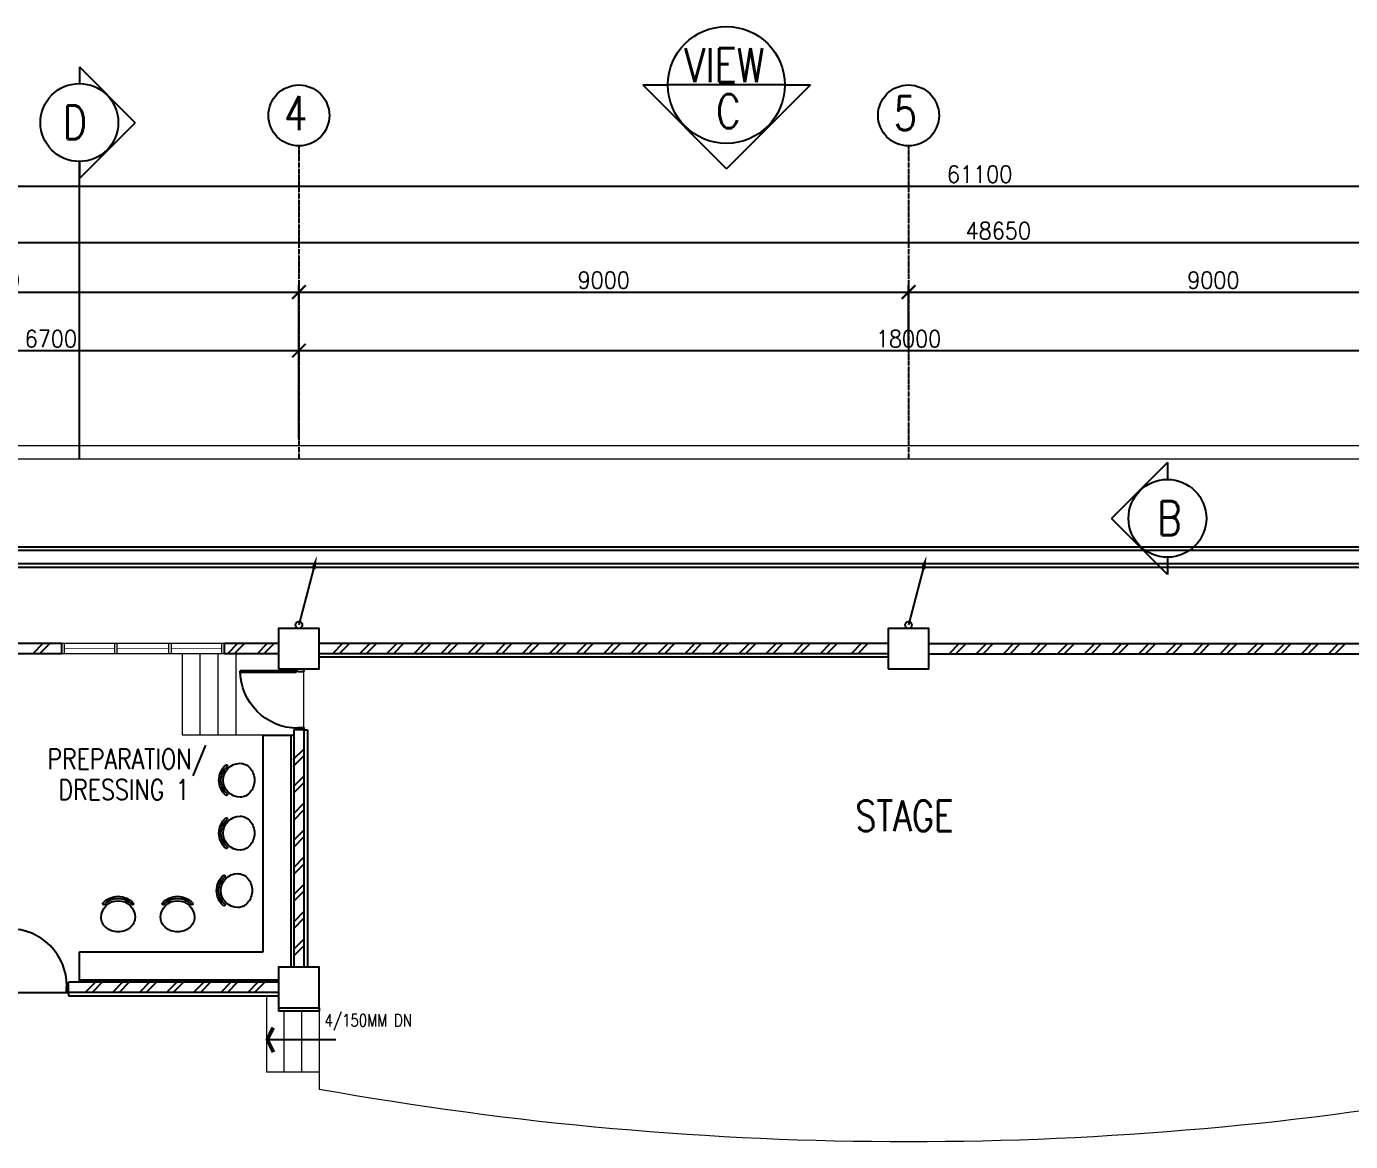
# Model space of a CAD drawing. Header units: inches. Extents: x 3 to 80340, y 5 to 56379.
# Drawn here: x 20513 to 40060, y 39920 to 56379 of the extents above; entities that cross this region are included whole.
import ezdxf

# ---------------------------------------------------------------- set-up
doc = ezdxf.new("R2010")
doc.units = ezdxf.units.IN
doc.header["$MEASUREMENT"] = 0
doc.linetypes.add('CENTER', pattern=[2, 1.25, -0.25, 0.25, -0.25])
doc.linetypes.add('DASHDOT', pattern=[1, 0.5, -0.25, 0, -0.25])
doc.layers.get('DEFPOINTS').update_dxf_attribs({"color": 8})
doc.layers.add('area', color=8, linetype='Continuous', lineweight=20)
doc.layers.add('glass clad', color=8, linetype='Continuous', lineweight=15)
for name, color, linetype in [('COL', 8, 'Continuous'), ('Dimension', 8, 'Continuous'), ('DR', 8, 'Continuous'), ('FURN', 8, 'Continuous'), ('FURN1', 7, 'Continuous'), ('GRID', 8, 'DASHDOT'), ('LINE', 8, 'Continuous'), ('ROOF', 8, 'Continuous'), ('rwdp', 8, 'Continuous'), ('SO', 7, 'Continuous'), ('TEXT', 8, 'Continuous'), ('WALL', 8, 'Continuous'), ('WIN', 8, 'Continuous')]:
    doc.layers.add(name, color=color, linetype=linetype)
doc.styles.add('E', font='ROMANS.SHX', dxfattribs={"width": 0.9})
doc.styles.add('ROMANS', font='swissk.ttf')
doc.dimstyles.new('LEADER', dxfattribs={"dimscale": 100, "dimtxt": 2, "dimasz": 2, "dimexe": 1, "dimexo": 1, "dimgap": 0.5, "dimtad": 0, "dimdec": 0, "dimzin": 0, "dimdsep": 46, "dimtxsty": 'ROMANS', "dimcen": 0, "dimdle": 1, "dimclrd": 1, "dimclre": 255, "dimadec": 0, "dimazin": 0, "dimtfac": 1, "dimtdec": 0, "dimtofl": 0, "dimtmove": 2, "dimatfit": 3, "dimfxl": 0, "dimtolj": 1, "dimtzin": 0, "dimarcsym": 0})

# ---------------------------------------------------------------- blocks, each defined once
blk = doc.blocks.new('_ArchTick')
at = {"color": 0, "linetype": 'ByBlock', "const_width": 0.15}
blk.add_lwpolyline([(-0.5, -0.5), (0.5, 0.5)], dxfattribs=at)
blk = doc.blocks.new('*D84')
at = {"layer": 'DEFPOINTS', "color": 0}
for p in [(59185, 53189), (10535, 51698), (59185, 51698)]:
    blk.add_point(p, dxfattribs=at)
at = {"layer": 'Dimension', "color": 7, "lineweight": -2}
for p, q in [((10435, 53189), (59285, 53189)), ((10535, 51798), (10535, 53289)), ((59185, 51798), (59185, 53289))]:
    blk.add_line(p, q, dxfattribs=at)
at = {"layer": 'Dimension', "color": 7, "lineweight": -2, "xscale": 200, "yscale": 200, "zscale": 200, "rotation": 180}
blk.add_blockref('_ArchTick', (10535, 53189), dxfattribs=at)
at = {"layer": 'Dimension', "color": 7, "lineweight": -2, "xscale": 200, "yscale": 200, "zscale": 200}
blk.add_blockref('_ArchTick', (59185, 53189), dxfattribs=at)
at = {"layer": 'Dimension', "color": 7, "insert": (34860, 53364), "char_height": 250, "attachment_point": 5, "style": 'E'}
blk.add_mtext('\\A1;48650', dxfattribs=at)
blk = doc.blocks.new('*D86')
at = {"layer": 'DEFPOINTS', "color": 0}
for p in [(24535, 52459), (15535, 51558), (24535, 51558)]:
    blk.add_point(p, dxfattribs=at)
at = {"layer": 'Dimension', "color": 7, "lineweight": -2}
for p, q in [((15435, 52459), (24635, 52459)), ((15535, 51658), (15535, 52559)), ((24535, 51658), (24535, 52559))]:
    blk.add_line(p, q, dxfattribs=at)
at = {"layer": 'Dimension', "color": 7, "lineweight": -2, "xscale": 200, "yscale": 200, "zscale": 200, "rotation": 180}
blk.add_blockref('_ArchTick', (15535, 52459), dxfattribs=at)
at = {"layer": 'Dimension', "color": 7, "lineweight": -2, "xscale": 200, "yscale": 200, "zscale": 200}
blk.add_blockref('_ArchTick', (24535, 52459), dxfattribs=at)
at = {"layer": 'Dimension', "color": 7, "insert": (20035, 52634), "char_height": 250, "attachment_point": 5, "style": 'E'}
blk.add_mtext('\\A1;9000', dxfattribs=at)
blk = doc.blocks.new('*D87')
at = {"layer": 'DEFPOINTS', "color": 0}
for p in [(33535, 52459), (24535, 51558), (33535, 51558)]:
    blk.add_point(p, dxfattribs=at)
at = {"layer": 'Dimension', "color": 7, "lineweight": -2}
for p, q in [((24435, 52459), (33635, 52459)), ((24535, 51658), (24535, 52559)), ((33535, 51658), (33535, 52559))]:
    blk.add_line(p, q, dxfattribs=at)
at = {"layer": 'Dimension', "color": 7, "lineweight": -2, "xscale": 200, "yscale": 200, "zscale": 200, "rotation": 180}
blk.add_blockref('_ArchTick', (24535, 52459), dxfattribs=at)
at = {"layer": 'Dimension', "color": 7, "lineweight": -2, "xscale": 200, "yscale": 200, "zscale": 200}
blk.add_blockref('_ArchTick', (33535, 52459), dxfattribs=at)
at = {"layer": 'Dimension', "color": 7, "insert": (29035, 52634), "char_height": 250, "attachment_point": 5, "style": 'E'}
blk.add_mtext('\\A1;9000', dxfattribs=at)
blk = doc.blocks.new('*D88')
at = {"layer": 'DEFPOINTS', "color": 0}
for p in [(42535, 52459), (33535, 51558), (42535, 51558)]:
    blk.add_point(p, dxfattribs=at)
at = {"layer": 'Dimension', "color": 7, "lineweight": -2}
for p, q in [((33435, 52459), (42635, 52459)), ((33535, 51658), (33535, 52559)), ((42535, 51658), (42535, 52559))]:
    blk.add_line(p, q, dxfattribs=at)
at = {"layer": 'Dimension', "color": 7, "lineweight": -2, "xscale": 200, "yscale": 200, "zscale": 200, "rotation": 180}
blk.add_blockref('_ArchTick', (33535, 52459), dxfattribs=at)
at = {"layer": 'Dimension', "color": 7, "lineweight": -2, "xscale": 200, "yscale": 200, "zscale": 200}
blk.add_blockref('_ArchTick', (42535, 52459), dxfattribs=at)
at = {"layer": 'Dimension', "color": 7, "insert": (38035, 52634), "char_height": 250, "attachment_point": 5, "style": 'E'}
blk.add_mtext('\\A1;9000', dxfattribs=at)
blk = doc.blocks.new('DR900')
at = {"layer": 'DR'}
for p, q in [((25, 940), (50, 940)), ((25, 115), (25, 940)), ((50, 115), (50, 940)), ((0, 115), (25, 115)), ((0, 0), (38, 0)), ((50, 115), (25, 115)), ((25, 115), (25, 90)), ((25, 90), (38, 90)), ((38, 90), (38, 0)), ((862, 90), (875, 90)), ((862, 90), (862, 0)), ((862, 0), (900, 0)), ((875, 115), (900, 115)), ((875, 115), (875, 90))]:
    blk.add_line(p, q, dxfattribs=at)
blk.add_arc((25, 90), 850, 0, 90, dxfattribs=at)
blk = doc.blocks.new('*D95')
at = {"layer": 'DEFPOINTS', "color": 0}
for p in [(24535, 51594), (17835, 50656), (24535, 50656)]:
    blk.add_point(p, dxfattribs=at)
at = {"layer": 'Dimension', "color": 7, "lineweight": -2}
for p, q in [((17835, 50756), (17835, 51694)), ((24535, 50756), (24535, 51694)), ((17735, 51594), (24635, 51594))]:
    blk.add_line(p, q, dxfattribs=at)
at = {"layer": 'Dimension', "color": 7, "lineweight": -2, "xscale": 200, "yscale": 200, "zscale": 200, "rotation": 180}
blk.add_blockref('_ArchTick', (17835, 51594), dxfattribs=at)
at = {"layer": 'Dimension', "color": 7, "lineweight": -2, "xscale": 200, "yscale": 200, "zscale": 200}
blk.add_blockref('_ArchTick', (24535, 51594), dxfattribs=at)
at = {"layer": 'Dimension', "color": 7, "insert": (20873, 51769), "char_height": 250, "attachment_point": 5, "style": 'E'}
blk.add_mtext('\\A1;6700', dxfattribs=at)
blk = doc.blocks.new('*D101')
at = {"layer": 'DEFPOINTS', "color": 0}
for p in [(65135, 54023), (4035, 49453), (65135, 49453)]:
    blk.add_point(p, dxfattribs=at)
at = {"layer": 'Dimension', "color": 7, "lineweight": -2}
for p, q in [((3935, 54023), (65235, 54023)), ((4035, 49553), (4035, 54123)), ((65135, 49553), (65135, 54123))]:
    blk.add_line(p, q, dxfattribs=at)
at = {"layer": 'Dimension', "color": 7, "lineweight": -2, "xscale": 200, "yscale": 200, "zscale": 200, "rotation": 180}
blk.add_blockref('_ArchTick', (4035, 54023), dxfattribs=at)
at = {"layer": 'Dimension', "color": 7, "lineweight": -2, "xscale": 200, "yscale": 200, "zscale": 200}
blk.add_blockref('_ArchTick', (65135, 54023), dxfattribs=at)
at = {"layer": 'Dimension', "color": 7, "insert": (34585, 54198), "char_height": 250, "attachment_point": 5, "style": 'E'}
blk.add_mtext('\\A1;61100', dxfattribs=at)
blk = doc.blocks.new('*D102')
at = {"layer": 'DEFPOINTS', "color": 0}
for p in [(42535, 51594), (24535, 50195), (42535, 50195)]:
    blk.add_point(p, dxfattribs=at)
at = {"layer": 'Dimension', "color": 7, "lineweight": -2}
for p, q in [((24535, 50295), (24535, 51694)), ((42535, 50295), (42535, 51694)), ((24435, 51594), (42635, 51594))]:
    blk.add_line(p, q, dxfattribs=at)
at = {"layer": 'Dimension', "color": 7, "lineweight": -2, "xscale": 200, "yscale": 200, "zscale": 200, "rotation": 180}
blk.add_blockref('_ArchTick', (24535, 51594), dxfattribs=at)
at = {"layer": 'Dimension', "color": 7, "lineweight": -2, "xscale": 200, "yscale": 200, "zscale": 200}
blk.add_blockref('_ArchTick', (42535, 51594), dxfattribs=at)
at = {"layer": 'Dimension', "color": 7, "insert": (33535, 51769), "char_height": 250, "attachment_point": 5, "style": 'E'}
blk.add_mtext('\\A1;18000', dxfattribs=at)
blk = doc.blocks.new('S2')
at = {"layer": 'FURN1'}
for centre, radius, start, end in [((-297, 39), 216, 116.3827, 140.136), ((-314, 75), 175, 90, 116.3827), ((-314, 0), 250, 270, 90), ((-110, 212), 15, 48.1599, 228.1599), ((-300, 0), 270, 311.8401, 48.1599), ((-300, 0), 300, 311.8401, 48.1599), ((-225, 0), 299, 160.9198, 180), ((-225, 0), 299, 180, 199.0802), ((-269, 15), 252, 140.136, 160.9198), ((-269, -15), 252, 199.0802, 219.864), ((-297, -39), 216, 219.864, 243.6173), ((-314, -75), 175, 243.6173, 270), ((-110, -212), 15, 131.8401, 311.8401)]:
    blk.add_arc(centre, radius, start, end, dxfattribs=at)
blk = doc.blocks.new('CHAIR10')
at = {"layer": 'SO'}
blk.add_blockref('S2', (-218, 697), dxfattribs=at)

msp = doc.modelspace()

# ---------------------------------------------------------------- linework, layer by layer
at = {"color": 8}
for p, q in [((33234.9, 47069.6), (24834.7, 47069.6)), ((24609.7, 45994.6), (24659.7, 45994.6)), ((24659.7, 45994.6), (24659.7, 42494.6)), ((20234.9, 42119.6), (21134.9, 42119.6)), ((21134.9, 42119.6), (21134.9, 42069.6)), ((21134.9, 42069.6), (24234.7, 42069.6)), ((24234.7, 41894.6), (24234.7, 41844.6)), ((24834.7, 41844.6), (24234.7, 41844.6)), ((24834.7, 41894.6), (24834.7, 41844.6)), ((24054.5, 41419.6), (24146.4, 41605.4)), ((24082.4, 41419.6), (24168.8, 41594.3)), ((25081.5, 41419.6), (24054.5, 41419.6)), ((24054.5, 41419.6), (24146.4, 41233.9)), ((24082.4, 41419.6), (24168.8, 41245))]:
    msp.add_line(p, q, dxfattribs=at)
at = {"layer": 'area', "color": 8}
for p, q in [((7035, 50194.6), (61634.9, 50194.6)), ((7035, 49994.6), (61634.9, 49994.6)), ((22814.7, 45919.6), (22814.7, 47119.6)), ((23079.7, 45919.6), (23079.7, 47119.6)), ((23344.7, 45919.6), (23344.7, 47119.6)), ((23609.7, 45919.6), (23609.7, 47119.6)), ((24609.7, 46032.6), (24609.7, 46856.6)), ((24459.7, 45919.6), (22814.7, 45919.6)), ((24054.5, 42069.6), (24054.5, 40944.6)), ((24314.5, 41844.6), (24314.5, 40944.6)), ((24574.5, 41844.6), (24574.5, 40944.6)), ((24834.5, 41894.6), (24834.5, 40694.8)), ((24834.5, 40944.6), (24054.5, 40944.6))]:
    msp.add_line(p, q, dxfattribs=at)
msp.add_arc((33534.8, 89140.7), 49221.1, 259.81892, 280.18086, dxfattribs=at)
at = {"layer": 'COL', "color": 8}
for points in [[(24234.7, 46894.6), (24834.7, 46894.6), (24834.7, 47494.6), (24234.7, 47494.6)], [(33234.7, 46894.6), (33834.7, 46894.6), (33834.7, 47494.6), (33234.7, 47494.6)], [(24234.7, 41894.6), (24834.7, 41894.6), (24834.7, 42494.6), (24234.7, 42494.6)]]:
    msp.add_lwpolyline(points, close=True, dxfattribs=at)
at = {"layer": 'DR', "color": 8}
for p, q in [((53434.7, 48694.6), (13334.7, 48694.6)), ((53484.7, 48644.6), (13384.7, 48644.6)), ((53484.7, 48444.6), (13584.7, 48444.6)), ((53434.7, 48394.6), (13634.7, 48394.6)), ((20756.9, 47269.6), (20606.9, 47119.6)), ((20856.9, 47269.6), (20706.9, 47119.6)), ((23630.3, 47269.6), (23480.3, 47119.6)), ((23730.3, 47269.6), (23580.3, 47119.6)), ((24067.5, 47269.6), (23917.5, 47119.6)), ((24167.5, 47269.6), (24017.5, 47119.6)), ((25180.3, 47269.6), (25030.3, 47119.6)), ((25280.3, 47269.6), (25130.3, 47119.6)), ((25580.3, 47269.6), (25430.3, 47119.6)), ((25680.3, 47269.6), (25530.3, 47119.6)), ((25980.3, 47269.6), (25830.3, 47119.6)), ((26080.3, 47269.6), (25930.3, 47119.6)), ((26380.3, 47269.6), (26230.3, 47119.6)), ((26480.3, 47269.6), (26330.3, 47119.6)), ((26780.3, 47269.6), (26630.3, 47119.6)), ((26880.3, 47269.6), (26730.3, 47119.6)), ((27180.3, 47269.6), (27030.3, 47119.6)), ((27280.3, 47269.6), (27130.3, 47119.6)), ((27580.3, 47269.6), (27430.3, 47119.6)), ((27680.3, 47269.6), (27530.3, 47119.6)), ((27980.3, 47269.6), (27830.3, 47119.6)), ((28080.3, 47269.6), (27930.3, 47119.6)), ((28380.3, 47269.6), (28230.3, 47119.6)), ((28480.3, 47269.6), (28330.3, 47119.6)), ((28780.3, 47269.6), (28630.3, 47119.6)), ((28880.3, 47269.6), (28730.3, 47119.6)), ((29180.3, 47269.6), (29030.3, 47119.6)), ((29280.3, 47269.6), (29130.3, 47119.6)), ((29580.3, 47269.6), (29430.3, 47119.6)), ((29680.3, 47269.6), (29530.3, 47119.6)), ((29980.3, 47269.6), (29830.3, 47119.6)), ((30080.3, 47269.6), (29930.3, 47119.6)), ((30380.3, 47269.6), (30230.3, 47119.6)), ((30480.3, 47269.6), (30330.3, 47119.6)), ((30780.3, 47269.6), (30630.3, 47119.6)), ((30880.3, 47269.6), (30730.3, 47119.6)), ((31180.3, 47269.6), (31030.3, 47119.6)), ((31280.3, 47269.6), (31130.3, 47119.6)), ((31580.3, 47269.6), (31430.3, 47119.6)), ((31680.3, 47269.6), (31530.3, 47119.6)), ((31980.3, 47269.6), (31830.3, 47119.6)), ((32080.3, 47269.6), (31930.3, 47119.6)), ((32380.3, 47269.6), (32230.3, 47119.6)), ((32480.3, 47269.6), (32330.3, 47119.6)), ((32836, 47269.6), (32686, 47119.6)), ((32936, 47269.6), (32786, 47119.6)), ((34284.7, 47269.6), (34134.7, 47119.6)), ((34384.7, 47269.6), (34234.7, 47119.6)), ((34684.7, 47269.6), (34534.7, 47119.6)), ((34784.7, 47269.6), (34634.7, 47119.6)), ((35084.7, 47269.6), (34934.7, 47119.6)), ((35184.7, 47269.6), (35034.7, 47119.6)), ((35484.7, 47269.6), (35334.7, 47119.6)), ((35584.7, 47269.6), (35434.7, 47119.6)), ((35884.7, 47269.6), (35734.7, 47119.6)), ((35984.7, 47269.6), (35834.7, 47119.6)), ((36284.7, 47269.6), (36134.7, 47119.6)), ((36384.7, 47269.6), (36234.7, 47119.6)), ((36684.7, 47269.6), (36534.7, 47119.6)), ((36784.7, 47269.6), (36634.7, 47119.6)), ((37084.7, 47269.6), (36934.7, 47119.6)), ((37184.7, 47269.6), (37034.7, 47119.6)), ((37484.7, 47269.6), (37334.7, 47119.6)), ((37584.7, 47269.6), (37434.7, 47119.6)), ((37884.7, 47269.6), (37734.7, 47119.6)), ((37984.7, 47269.6), (37834.7, 47119.6)), ((38284.7, 47269.6), (38134.7, 47119.6)), ((38384.7, 47269.6), (38234.7, 47119.6)), ((38684.7, 47269.6), (38534.7, 47119.6)), ((38784.7, 47269.6), (38634.7, 47119.6)), ((39084.7, 47269.6), (38934.7, 47119.6)), ((39184.7, 47269.6), (39034.7, 47119.6)), ((39484.7, 47269.6), (39334.7, 47119.6)), ((39584.7, 47269.6), (39434.7, 47119.6)), ((39884.7, 47269.6), (39734.7, 47119.6)), ((39984.7, 47269.6), (39834.7, 47119.6)), ((24602.9, 45708.1), (24446, 45551.3)), ((24602.9, 45608.1), (24446, 45451.3)), ((24602.9, 45308.1), (24449.4, 45154.7)), ((24602.9, 45208.1), (24449.4, 45054.7)), ((24609.7, 44915), (24452.9, 44758.1)), ((24609.7, 44815), (24452.9, 44658.1)), ((24609.7, 44515), (24456.3, 44361.6)), ((24609.7, 44415), (24456.3, 44261.6)), ((24609.7, 44015), (24459.7, 43865)), ((24609.7, 44115), (24463.2, 43968.4)), ((24609.7, 43715), (24459.7, 43565)), ((24609.7, 43615), (24459.7, 43465)), ((24609.7, 43315), (24463.2, 43168.4)), ((24609.7, 43215), (24463.2, 43068.4)), ((24609.7, 42908.1), (24459.7, 42758.1)), ((24609.7, 42808.1), (24459.7, 42658.1)), ((21530.9, 42269.6), (21380.9, 42119.6)), ((21630.9, 42269.6), (21480.9, 42119.6)), ((21930.9, 42269.6), (21780.9, 42119.6)), ((22030.9, 42269.6), (21880.9, 42119.6)), ((22330.9, 42269.6), (22180.9, 42119.6)), ((22430.9, 42269.6), (22280.9, 42119.6)), ((22730.9, 42269.6), (22580.9, 42119.6)), ((22830.9, 42269.6), (22680.9, 42119.6)), ((23130.9, 42269.6), (22980.9, 42119.6)), ((23230.9, 42269.6), (23080.9, 42119.6)), ((23530.9, 42269.6), (23380.9, 42119.6)), ((23630.9, 42269.6), (23480.9, 42119.6)), ((23930.9, 42269.6), (23780.9, 42119.6)), ((24030.9, 42269.6), (23880.9, 42119.6))]:
    msp.add_line(p, q, dxfattribs=at)
at = {"layer": 'FURN', "color": 8}
for p, q in [((24009.7, 42719.6), (24009.7, 45919.6)), ((24009.7, 45919.6), (24459.7, 45919.6)), ((21294.1, 42269.6), (21294.1, 42719.6)), ((21294.1, 42719.6), (24009.7, 42719.6))]:
    msp.add_line(p, q, dxfattribs=at)
at = {"layer": 'glass clad', "color": 8}
for p, q in [((23434.7, 47269.6), (21034.7, 47269.6)), ((23434.7, 47119.6), (21034.7, 47119.6)), ((21072.7, 47119.6), (21072.7, 47269.6)), ((21815.7, 47119.6), (21815.7, 47269.6)), ((21853.7, 47119.6), (21853.7, 47269.6)), ((22615.7, 47119.6), (22615.7, 47269.6)), ((22653.7, 47119.6), (22653.7, 47269.6)), ((23396.7, 47119.6), (23396.7, 47269.6))]:
    msp.add_line(p, q, dxfattribs=at)
at = {"layer": 'glass clad', "color": 8, "const_width": 10}
for points in [[(21815.7, 47194.6), (21072.7, 47194.6)], [(22615.7, 47194.6), (21853.7, 47194.6)], [(23396.7, 47194.6), (22653.7, 47194.6)]]:
    msp.add_lwpolyline(points, dxfattribs=at)
at = {"layer": 'GRID', "color": 8}
for p, q in [((24534.7, 54615.4), (24534.7, 49994.6)), ((33534.7, 54615.4), (33534.7, 49994.6))]:
    msp.add_line(p, q, dxfattribs=at)
at = {"layer": 'LINE', "color": 8, "linetype": 'CENTER'}
msp.add_line((21294.1, 49994.6), (21294.1, 54386), dxfattribs=at)
at = {"layer": 'ROOF', "color": 8}
for centre in [(24534.7, 55065.4), (33534.7, 55065.4)]:
    msp.add_circle(centre, 450, dxfattribs=at)
at = {"layer": 'rwdp', "color": 8}
for p, q in [((24749.9, 48372), (24534.7, 47544.6)), ((33749.9, 48372), (33534.7, 47544.6))]:
    msp.add_line(p, q, dxfattribs=at)
for points in [[(24717.7, 48380.4), (24782.2, 48363.6), (24800.3, 48565.6)], [(33717.7, 48380.4), (33782.2, 48363.6), (33800.3, 48565.6)]]:
    msp.add_solid(points, dxfattribs=at)
at = {"layer": 'TEXT', "color": 8}
for p, q in [((21294.1, 55783), (22118.6, 54958.4)), ((21294.1, 55783), (21294.1, 55536)), ((29612.5, 55516.3), (30849.4, 54279.4)), ((29612.5, 55516.3), (29983, 55516.3)), ((31708, 55516.3), (29983, 55516.3)), ((32086.2, 55516.3), (30849.4, 54279.4)), ((31708, 55516.3), (32086.2, 55516.3)), ((21294.1, 54133.9), (22118.6, 54958.4)), ((21294.1, 54386), (21294.1, 54133.9)), ((37356.6, 49940.3), (36532, 49115.8)), ((37356.6, 49940.3), (37356.6, 49693.4)), ((37356.6, 48291.2), (36532, 49115.8)), ((37356.6, 48543.4), (37356.6, 48291.2))]:
    msp.add_line(p, q, dxfattribs=at)
for centre, radius in [((30845.5, 55516.3), 862.5), ((21294.1, 54961), 575), ((37356.6, 49118.4), 575)]:
    msp.add_circle(centre, radius, dxfattribs=at)
at = {"layer": 'WALL', "color": 8}
for p, q in [((21034.7, 47269.6), (19959.9, 47269.6)), ((21034.7, 47119.6), (19959.9, 47119.6)), ((21034.7, 47119.6), (21034.7, 47269.6)), ((24234.7, 47269.6), (23434.7, 47269.6)), ((23434.7, 47119.6), (23434.7, 47269.6)), ((24234.7, 47119.6), (23434.7, 47119.6)), ((33234.9, 47269.6), (24834.7, 47269.6)), ((33234.9, 47119.6), (24834.7, 47119.6)), ((33834.9, 47269.6), (42234.7, 47269.6)), ((33834.9, 47119.6), (42234.7, 47119.6)), ((24609.7, 45994.6), (24459.7, 45994.6)), ((24459.7, 45994.6), (24459.7, 42494.6)), ((24609.7, 45994.6), (24609.7, 42494.6)), ((21134.9, 42119.6), (21134.9, 42269.6)), ((24234.7, 42269.6), (21134.9, 42269.6)), ((24234.7, 42119.6), (21134.9, 42119.6))]:
    msp.add_line(p, q, dxfattribs=at)
for points in [[(24421.7, 42494.6), (24421.7, 45919.6), (24459.7, 45919.6), (24459.7, 42494.6)], [(21294.1, 42307.6), (24234.7, 42307.6), (24234.7, 42269.6), (21294.1, 42269.6)]]:
    msp.add_lwpolyline(points, close=True, dxfattribs=at)
at = {"layer": 'WIN', "color": 8}
for centre in [(24534.7, 47544.6), (33534.7, 47544.6)]:
    msp.add_circle(centre, 50, dxfattribs=at)

# ---------------------------------------------------------------- block references
at = {"color": 8, "xscale": -1, "rotation": 90}
msp.add_blockref('DR900', (24609.7, 46894.6), dxfattribs=at)
at = {"color": 8}
msp.add_blockref('DR900', (20234.9, 42119.6), dxfattribs=at)
at = {"layer": 'FURN', "color": 8, "linetype": 'Continuous', "xscale": -1}
for p in [(23136.4, 44555.1), (23136.4, 43774.9), (23101.9, 42926.6)]:
    msp.add_blockref('CHAIR10', p, dxfattribs=at)
at = {"layer": 'FURN', "color": 8, "linetype": 'Continuous', "xscale": -1, "rotation": 270}
for p in [(21168.7, 43756.8), (22046.2, 43756.8)]:
    msp.add_blockref('CHAIR10', p, dxfattribs=at)

# ---------------------------------------------------------------- texts
at = {"color": 8, "style": 'E', "width": 0.8}
for s, p in [('4', (24316.8, 54848.6)), ('5', (33316.8, 54848.6))]:
    msp.add_text(s, height=500, dxfattribs=at).set_placement(p)
at = {"layer": 'TEXT', "color": 8, "style": 'E', "width": 0.8}
for s, height, p in [('VIEW', 500, (30226.8, 55559.2)), ('C', 500, (30694.9, 54877.3)), ('D', 500, (21048.3, 54714)), ('B', 500, (37206.1, 48871.3)), ('PREPARATION/', 300, (20820.8, 45415.3)), ('DRESSING 1', 300, (20985.3, 44961.6)), ('STAGE', 450, (32751.4, 44501.8)), ('4/150MM DN', 180, (24913.1, 41618.1))]:
    msp.add_text(s, height=height, dxfattribs=at).set_placement(p)

# ---------------------------------------------------------------- dimensions: what is measured, and where the dimension line sits
at = {"layer": 'Dimension', "color": 8}
for p1, p2, distance, picture, middle in [((4035, 49453.3), (65134.9, 49453.3), 4569.6, '*D101', (34584.9, 54197.9)), ((10534.9, 51698), (59184.7, 51698), 1491.4, '*D84', (34859.8, 53364.3)), ((15534.7, 51558), (24534.7, 51558), 901.1, '*D86', (20034.7, 52634.1)), ((24534.7, 51558), (33534.7, 51558), 901.1, '*D87', (29034.7, 52634.1)), ((33534.7, 51558), (42534.7, 51558), 901.1, '*D88', (38034.7, 52634.1)), ((24534.7, 50194.6), (42534.7, 50194.6), 1399.4, '*D102', (33534.7, 51769))]:
    dim = msp.add_aligned_dim(p1=p1, p2=p2, distance=distance, dimstyle='LEADER', override={"dimtxt": 2.5, "dimtad": 1, "dimtxsty": 'E', "dimblk": 'ArchTick', "dimclrd": 7, "dimclre": 7, "dimclrt": 7, "dimtofl": 1}, dxfattribs=at)
    dim.commit()
    dim.dimension.update_dxf_attribs({"geometry": picture, "text_midpoint": middle})
dim = msp.add_linear_dim(base=(24534.7, 51594), p1=(17834.7, 50655.6), p2=(24534.7, 50655.6), angle=360, dimstyle='LEADER', override={"dimtxt": 2.5, "dimtad": 1, "dimtxsty": 'E', "dimblk": 'ArchTick', "dimclrd": 7, "dimclre": 7, "dimclrt": 7, "dimtofl": 1}, dxfattribs=at)
dim.commit()
dim.dimension.update_dxf_attribs({"geometry": '*D95', "text_midpoint": (20872.6, 51769), "dimtype": 161})

doc.saveas('drawing.dxf')
